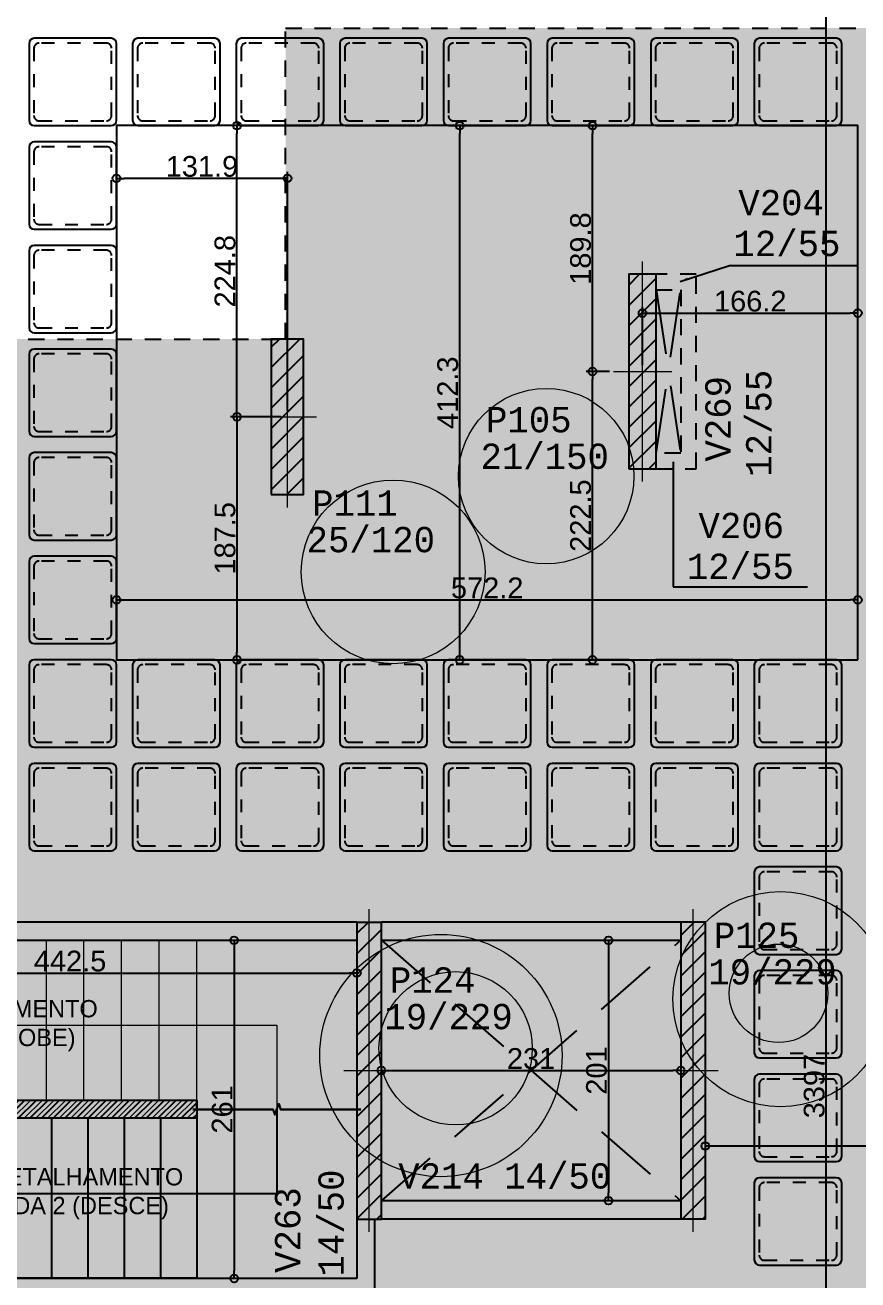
# Model space of a CAD drawing. Header units: millimetres. Extents: x -967 to 563, y -1588 to 506.
# Drawn here: x 69.31 to 75.73, y -245.6 to -235.92 of the extents above; entities that cross this region are included whole.
import ezdxf

# ---------------------------------------------------------------- set-up
doc = ezdxf.new("R2010")
doc.units = ezdxf.units.MM
for name, pattern in [('347-XXXX-ARQ-BASE-019-TÉRREO$0$HIDDEN2', [0.1875, 0.125, -0.0625]), ('ESTILO_TQS_0001', [1, 0.7, -0.3]), ('HIDDEN2', [0.1875, 0.125, -0.0625]), ('TRAZO_HUECO', [0.75, 0.5, -0.25])]:
    doc.linetypes.add(name, pattern=pattern)
for name, color, linetype in [('1', 5, 'Continuous'), ('11', 7, 'Continuous'), ('12', 4, 'Continuous'), ('208', 13, 'Continuous'), ('241', 7, 'TRAZO_HUECO'), ('251', 5, 'Continuous'), ('252', 153, 'ESTILO_TQS_0001'), ('3', 2, 'Continuous'), ('347-XXXX-ARQ-BASE-013-IMPLANTAÇÃO$0$_XREF-ARQ', 7, 'Continuous'), ('347-XXXX-ARQ-BASE-019-TÉRREO$0$AR-PRJ', 11, '347-XXXX-ARQ-BASE-019-TÉRREO$0$HIDDEN2'), ('8', 7, 'Continuous'), ('9', 7, 'Continuous'), ('A_htc_alv', 7, 'Continuous'), ('COTAS', 1, 'Continuous')]:
    doc.layers.add(name, color=color, linetype=linetype)
for name, color, linetype, lineweight in [('ESC_DEGRAU', 2, 'Continuous', 0), ('PILAR_EIXOS', 1, 'Continuous', 0), ('PILAR_HACH', 4, 'Continuous', 0)]:
    doc.layers.add(name, color=color, linetype=linetype, lineweight=lineweight)
doc.styles.add('ARIAL', font='arial.ttf')
doc.styles.add('CYPETXT_romans', font='arial.ttf', dxfattribs={"height": 0.2})
doc.styles.add('TQS_LUCIDA_CONSOLE', font='lucon.TTF')
doc.dimstyles.new('AVILLA 100 2', dxfattribs={"dimtxt": 0.16, "dimasz": 0.06, "dimexe": 0.05, "dimexo": 0.05, "dimgap": 0.01, "dimtad": 3, "dimdec": 1, "dimlfac": 100, "dimzin": 9, "dimdsep": 46, "dimtxsty": 'ARIAL', "dimblk": 'ORIGIN', "dimcen": 1.5, "dimclrd": 10, "dimclre": 10, "dimclrt": 7, "dimadec": 0, "dimazin": 0, "dimtfac": 1, "dimtdec": 1, "dimtmove": 0, "dimatfit": 1, "dimfxl": 1, "dimarcsym": 0})
pattern_1 = [(45, (585.15059, -196.08026), (-0.07857724, 0.07857724), [])]

# ---------------------------------------------------------------- blocks, each defined once
blk = doc.blocks.new('ENCHIMENTO_PISO TERREO')
h = blk.add_hatch(color=9)
h.dxf.hatch_style = 1
h.paths.add_polyline_path([(27.7, 0.14), (27.7, 0.75), (31.15, 0.75), (31.15, 5.14), (24.8495, 5.14), (24.8495, 7.04), (12.06, 7.04), (12.06, 4.64), (4, 4.64), (4, 7.04), (-8.79, 7.04), (-8.7905, 5.14), (-15.09, 5.14), (-15.09, 0.75), (-11.64, 0.75), (-11.64, 0.17), (-11.64, -2.71), (-15.09, -2.71), (-15.09, -9.5), (-8.39, -9.5), (-8.39, -11), (1.35, -11), (1.35, -10.25), (14.71, -10.25), (14.71, -11), (24.45, -11), (24.45, -9.5), (31.15, -9.5), (31.15, -5.11), (27.7, -5.11)])
at = {"layer": '347-XXXX-ARQ-BASE-019-TÉRREO$0$AR-PRJ', "color": 9}
blk.add_lwpolyline([(-11.64, 0.17), (-11.64, 0.75), (-15.09, 0.75), (-15.09, 5.14), (-8.7905, 5.14), (-8.79, 7.04), (4, 7.04), (4, 4.64), (12.06, 4.64), (12.06, 7.04), (24.8495, 7.04)], dxfattribs=at)
blk = doc.blocks.new('ESCADA 2 (DESCE)')
at = {"layer": 'COTAS', "linetype": 'Continuous'}
h = blk.add_hatch(dxfattribs=at)
h.set_pattern_fill('ANSI31', color=8, scale=0.02)
h.set_pattern_definition([(45, (2272.60032, 1511.056013), (-0.04490128, 0.04490128), [])])
h.paths.add_polyline_path([(2313.6961, 1482.134), (2316.8861, 1482.134), (2316.8861, 1481.994), (2313.6961, 1481.994)])
at = {"layer": 'COTAS', "color": 8, "linetype": 'Continuous'}
for p, q in [((2316.8861, 1482.064), (2316.8861, 1482.134)), ((2316.8861, 1482.064), (2316.8861, 1480.759)), ((2314.9261, 1481.994), (2314.9261, 1480.759)), ((2315.2061, 1481.994), (2315.2061, 1480.759)), ((2315.4861, 1481.994), (2315.4861, 1480.759)), ((2315.7661, 1481.994), (2315.7661, 1480.759)), ((2316.0461, 1481.994), (2316.0461, 1480.759)), ((2316.3261, 1481.994), (2316.3261, 1480.759)), ((2316.6061, 1481.994), (2316.6061, 1480.759)), ((2314.2761, 1480.759), (2314.9261, 1480.759)), ((2316.8861, 1480.759), (2314.9261, 1480.759)), ((2316.8861, 1480.759), (2318.1211, 1480.759))]:
    blk.add_line(p, q, dxfattribs=at)
for points in [[(2313.6961, 1482.134), (2316.8861, 1482.134), (2316.8861, 1481.994), (2313.6961, 1481.994)], [(2313.7861, 1481.3665), (2313.6961, 1481.4115), (2313.7861, 1481.4565), (2313.7861, 1481.3665)]]:
    blk.add_lwpolyline(points, close=True, dxfattribs=at)
for points in [[(2317.5036, 1482.064), (2317.5036, 1481.4115), (2316.8861, 1481.4115), (2314.9261, 1481.4115), (2314.6011, 1481.4115), (2313.7861, 1481.4115)], [(2316.8561, 1482.064), (2317.4736, 1482.064), (2317.4886, 1482.0228), (2317.5186, 1482.1052), (2317.5336, 1482.064), (2318.1511, 1482.064)]]:
    blk.add_lwpolyline(points, dxfattribs=at)
at = {"color": 8, "insert": (2314.5614, 1481.6092), "char_height": 0.133333, "width": 2.524322, "attachment_point": 1, "rotation": 360, "style": 'CYPETXT_romans'}
blk.add_mtext('\\pxqc;{\\W0.975;VER DETALHAMENTO\\PESCADA 2 (DESCE)}', dxfattribs=at)
blk = doc.blocks.new('ESCADA 3 (SOBE)')
at = {"layer": 'ESC_DEGRAU'}
h = blk.add_hatch(dxfattribs=at)
h.set_pattern_fill('ANSI31', color=8, scale=0.02)
h.set_pattern_definition([(45, (2283.11007, 1511.101934), (-0.04490128, 0.04490128), [])])
h.paths.add_polyline_path([(2324.2059, 1482.18), (2327.3959, 1482.18), (2327.3959, 1482.04), (2324.2059, 1482.04)])
at = {"layer": 'COTAS', "color": 8, "linetype": 'Continuous'}
blk.add_line((2328.6309, 1483.415), (2327.3959, 1483.415), dxfattribs=at)
blk.add_lwpolyline([(2327.3659, 1482.11), (2327.9834, 1482.11), (2327.9984, 1482.0687), (2328.0284, 1482.1512), (2328.0434, 1482.11), (2328.6609, 1482.11)], dxfattribs=at)
at = {"layer": 'ESC_DEGRAU', "color": 8}
for p, q in [((2324.2059, 1483.415), (2327.3959, 1483.415)), ((2324.4959, 1482.18), (2324.4959, 1483.415)), ((2324.7859, 1482.18), (2324.7859, 1483.415)), ((2325.0759, 1482.18), (2325.0759, 1483.415)), ((2325.3659, 1482.18), (2325.3659, 1483.415)), ((2325.6559, 1482.18), (2325.6559, 1483.415)), ((2325.9459, 1482.18), (2325.9459, 1483.415)), ((2326.2359, 1482.18), (2326.2359, 1483.415)), ((2326.5259, 1482.18), (2326.5259, 1483.415)), ((2326.8159, 1482.18), (2326.8159, 1483.415)), ((2327.1059, 1482.18), (2327.1059, 1483.415)), ((2327.3959, 1482.11), (2327.3959, 1483.415)), ((2327.3959, 1482.11), (2327.3959, 1482.04))]:
    blk.add_line(p, q, dxfattribs=at)
blk.add_lwpolyline([(2324.2559, 1482.7625), (2327.3959, 1482.7625), (2328.0134, 1482.7625), (2328.0134, 1482.11)], dxfattribs=at)
blk.add_lwpolyline([(2324.2059, 1482.18), (2327.3959, 1482.18), (2327.3959, 1482.04), (2324.2059, 1482.04)], close=True, dxfattribs=at)
blk.add_arc((2324.2059, 1482.7625), 0.05, 270, 90, dxfattribs=at)
at = {"layer": 'ESC_DEGRAU', "color": 8, "insert": (2324.4114, 1482.9553), "char_height": 0.133333, "width": 2.524322, "attachment_point": 1, "rotation": 360, "style": 'CYPETXT_romans'}
blk.add_mtext('\\pxqc;{\\W0.975;VER DETALHAMENTO\\PESCADA 3 (SOBE)}', dxfattribs=at)
blk = doc.blocks.new('_VAONER063700637000750007500')
at = {"layer": '251', "color": 8}
for p, q in [((-33.725, 29.725), (-33.725, -29.725)), ((29.725, 33.725), (-29.725, 33.725)), ((33.725, -29.725), (33.725, 29.725)), ((-29.725, -33.725), (29.725, -33.725))]:
    blk.add_line(p, q, dxfattribs=at)
for centre, start, end in [((-29.725, 29.725), 90, 180), ((29.725, 29.725), 0, 90), ((-29.725, -29.725), 180, 270), ((29.725, -29.725), 270, 0)]:
    blk.add_arc(centre, 4, start, end, dxfattribs=at)
at = {"layer": '252', "color": 8}
for p, q in [((25.975, 29.975), (-25.975, 29.975)), ((-29.975, 25.975), (-29.975, -25.975)), ((29.975, -25.975), (29.975, 25.975)), ((-25.975, -29.975), (25.975, -29.975))]:
    blk.add_line(p, q, dxfattribs=at)
for centre, start, end in [((-25.975, 25.975), 90, 180), ((25.975, 25.975), 0, 90), ((-25.975, -25.975), 180, 270), ((25.975, -25.975), 270, 0)]:
    blk.add_arc(centre, 4, start, end, dxfattribs=at)
blk = doc.blocks.new('NERVURADA TÉRREO 1 MODELO 2 (LO) R0')
at = {"layer": '208', "xscale": 0.01, "yscale": 0.01, "zscale": 0.01}
for p in [(741.8475, -749.525), (742.647, -749.525), (743.4465, -749.525), (744.246, -749.525), (745.0455, -749.525), (745.845, -749.525), (746.6445, -749.525), (747.444, -749.525), (741.8475, -750.3245), (741.8475, -751.124), (741.8475, -751.9235), (741.8475, -752.723), (741.8475, -753.5225), (741.8475, -754.322), (742.647, -754.322), (743.4465, -754.322), (744.246, -754.322), (745.0455, -754.322), (745.845, -754.322), (746.6445, -754.322), (747.444, -754.322), (741.8475, -755.1215), (742.647, -755.1215), (743.4465, -755.1215), (744.246, -755.1215), (745.0455, -755.1215), (745.845, -755.1215), (746.6445, -755.1215), (747.444, -755.1215), (747.444, -755.921), (747.444, -756.7205), (747.444, -757.52), (747.444, -758.3195)]:
    blk.add_blockref('_VAONER063700637000750007500', p, dxfattribs=at)
blk = doc.blocks.new('_Origin')
at = {"color": 0, "linetype": 'ByBlock', "lineweight": -2}
blk.add_line((0, 0), (-1, 0), dxfattribs=at)
blk.add_circle((0, 0), 0.5, dxfattribs=at)
blk = doc.blocks.new('Eixos do pilar')
at = {"layer": 'PILAR_EIXOS'}
for p, q in [((0, -0.5), (0, 0.5)), ((-0.5, 0), (0.5, 0))]:
    blk.add_line(p, q, dxfattribs=at)
blk = doc.blocks.new('*D484')
at = {"layer": 'COTAS', "color": 10, "linetype": 'ByBlock', "lineweight": -2, "transparency": 16777216}
for p, q in [((852.6192, -582.2901), (851.4197, -582.2901)), ((852.6792, -584.0804), (852.6792, -582.2401))]:
    blk.add_line(p, q, dxfattribs=at)
at = {"layer": 'Defpoints', "color": 0, "linetype": 'ByBlock', "transparency": 16777216}
for p in [(851.3597, -582.2901), (851.3597, -582.2901), (852.6792, -584.1304)]:
    blk.add_point(p, dxfattribs=at)
at = {"layer": 'COTAS', "color": 10, "linetype": 'ByBlock', "lineweight": -2, "transparency": 16777216, "xscale": 0.06, "yscale": 0.06, "zscale": 0.06, "rotation": 180}
blk.add_blockref('_Origin', (851.3597, -582.2901), dxfattribs=at)
at = {"layer": 'COTAS', "color": 10, "linetype": 'ByBlock', "lineweight": -2, "transparency": 16777216, "xscale": 0.06, "yscale": 0.06, "zscale": 0.06}
blk.add_blockref('_Origin', (852.6792, -582.2901), dxfattribs=at)
at = {"layer": 'COTAS', "color": 7, "linetype": 'ByBlock', "transparency": 16777216, "insert": (852.0195, -582.1984), "char_height": 0.16, "attachment_point": 5, "style": 'ARIAL'}
blk.add_mtext('131.9', dxfattribs=at)
blk = doc.blocks.new('*D485')
at = {"layer": 'COTAS', "color": 10, "linetype": 'ByBlock', "lineweight": -2, "transparency": 16777216}
for p, q in [((855.4196, -583.7304), (855.4196, -583.28)), ((855.4796, -583.33), (857.0212, -583.33))]:
    blk.add_line(p, q, dxfattribs=at)
at = {"layer": 'Defpoints', "color": 0, "linetype": 'ByBlock', "transparency": 16777216}
for p in [(857.0812, -583.33), (857.0812, -583.33), (855.4196, -583.7804)]:
    blk.add_point(p, dxfattribs=at)
at = {"layer": 'COTAS', "color": 10, "linetype": 'ByBlock', "lineweight": -2, "transparency": 16777216, "xscale": 0.06, "yscale": 0.06, "zscale": 0.06, "rotation": 180}
blk.add_blockref('_Origin', (855.4196, -583.33), dxfattribs=at)
at = {"layer": 'COTAS', "color": 10, "linetype": 'ByBlock', "lineweight": -2, "transparency": 16777216, "xscale": 0.06, "yscale": 0.06, "zscale": 0.06}
blk.add_blockref('_Origin', (857.0812, -583.33), dxfattribs=at)
at = {"layer": 'COTAS', "color": 7, "linetype": 'ByBlock', "transparency": 16777216, "insert": (856.2504, -583.2383), "char_height": 0.16, "attachment_point": 5, "style": 'ARIAL'}
blk.add_mtext('166.2', dxfattribs=at)
blk = doc.blocks.new('*D486')
at = {"layer": 'COTAS', "color": 10, "linetype": 'ByBlock', "lineweight": -2, "transparency": 16777216}
for p, q in [((852.6292, -584.1304), (852.2394, -584.1304)), ((852.2894, -584.1904), (852.2894, -585.9454)), ((851.872, -586.0054), (852.3394, -586.0054))]:
    blk.add_line(p, q, dxfattribs=at)
at = {"layer": 'Defpoints', "color": 0, "linetype": 'ByBlock', "transparency": 16777216}
for p in [(852.6792, -584.1304), (851.822, -586.0054), (852.2894, -586.0054)]:
    blk.add_point(p, dxfattribs=at)
at = {"layer": 'COTAS', "color": 10, "linetype": 'ByBlock', "lineweight": -2, "transparency": 16777216, "xscale": 0.06, "yscale": 0.06, "zscale": 0.06}
for p, rotation in [((852.2894, -584.1304), 90), ((852.2894, -586.0054), 270)]:
    blk.add_blockref('_Origin', p, dxfattribs=dict(at, rotation=rotation))
at = {"layer": 'COTAS', "color": 7, "linetype": 'ByBlock', "transparency": 16777216, "insert": (852.1977, -585.0679), "char_height": 0.16, "attachment_point": 5, "rotation": 90, "style": 'ARIAL'}
blk.add_mtext('187.5', dxfattribs=at)
blk = doc.blocks.new('*D487')
at = {"layer": 'COTAS', "color": 10, "linetype": 'ByBlock', "lineweight": -2, "transparency": 16777216}
for p, q in [((852.2715, -581.8828), (852.2394, -581.8828)), ((852.2894, -584.0704), (852.2894, -581.9428)), ((852.6292, -584.1304), (852.2394, -584.1304))]:
    blk.add_line(p, q, dxfattribs=at)
at = {"layer": 'Defpoints', "color": 0, "linetype": 'ByBlock', "transparency": 16777216}
for p in [(852.2894, -581.8828), (852.3215, -581.8828), (852.6792, -584.1304)]:
    blk.add_point(p, dxfattribs=at)
at = {"layer": 'COTAS', "color": 10, "linetype": 'ByBlock', "lineweight": -2, "transparency": 16777216, "xscale": 0.06, "yscale": 0.06, "zscale": 0.06}
for p, rotation in [((852.2894, -581.8828), 90), ((852.2894, -584.1304), 270)]:
    blk.add_blockref('_Origin', p, dxfattribs=dict(at, rotation=rotation))
at = {"layer": 'COTAS', "color": 7, "linetype": 'ByBlock', "transparency": 16777216, "insert": (852.1977, -583.0066), "char_height": 0.16, "attachment_point": 5, "rotation": 90, "style": 'ARIAL'}
blk.add_mtext('224.8', dxfattribs=at)
blk = doc.blocks.new('*D488')
at = {"layer": 'COTAS', "color": 10, "linetype": 'ByBlock', "lineweight": -2, "transparency": 16777216}
for p, q in [((855.1642, -583.7804), (854.9835, -583.7804)), ((855.0335, -585.9454), (855.0335, -583.8404)), ((855.07, -586.0054), (855.0835, -586.0054))]:
    blk.add_line(p, q, dxfattribs=at)
at = {"layer": 'Defpoints', "color": 0, "linetype": 'ByBlock', "transparency": 16777216}
for p in [(855.0335, -583.7804), (855.2142, -583.7804), (855.02, -586.0054)]:
    blk.add_point(p, dxfattribs=at)
at = {"layer": 'COTAS', "color": 10, "linetype": 'ByBlock', "lineweight": -2, "transparency": 16777216, "xscale": 0.06, "yscale": 0.06, "zscale": 0.06}
for p, rotation in [((855.0335, -583.7804), 90), ((855.0335, -586.0054), 270)]:
    blk.add_blockref('_Origin', p, dxfattribs=dict(at, rotation=rotation))
at = {"layer": 'COTAS', "color": 7, "linetype": 'ByBlock', "transparency": 16777216, "insert": (854.9418, -584.8929), "char_height": 0.16, "attachment_point": 5, "rotation": 90, "style": 'ARIAL'}
blk.add_mtext('222.5', dxfattribs=at)
blk = doc.blocks.new('*D489')
at = {"layer": 'COTAS', "color": 10, "linetype": 'ByBlock', "lineweight": -2, "transparency": 16777216}
for p, q in [((855.0335, -583.7204), (855.0335, -581.9429)), ((855.07, -581.8829), (855.0835, -581.8829)), ((855.1642, -583.7804), (854.9835, -583.7804))]:
    blk.add_line(p, q, dxfattribs=at)
at = {"layer": 'Defpoints', "color": 0, "linetype": 'ByBlock', "transparency": 16777216}
for p in [(855.02, -581.8829), (855.0335, -581.8829), (855.2142, -583.7804)]:
    blk.add_point(p, dxfattribs=at)
at = {"layer": 'COTAS', "color": 10, "linetype": 'ByBlock', "lineweight": -2, "transparency": 16777216, "xscale": 0.06, "yscale": 0.06, "zscale": 0.06}
for p, rotation in [((855.0335, -581.8829), 90), ((855.0335, -583.7804), 270)]:
    blk.add_blockref('_Origin', p, dxfattribs=dict(at, rotation=rotation))
at = {"layer": 'COTAS', "color": 7, "linetype": 'ByBlock', "transparency": 16777216, "insert": (854.9418, -582.8316), "char_height": 0.16, "attachment_point": 5, "rotation": 90, "style": 'ARIAL'}
blk.add_mtext('189.8', dxfattribs=at)
blk = doc.blocks.new('*D490')
at = {"layer": 'COTAS', "color": 10, "linetype": 'ByBlock', "lineweight": -2, "transparency": 16777216}
blk.add_line((851.4197, -585.5431), (857.0212, -585.5431), dxfattribs=at)
at = {"layer": 'Defpoints', "color": 0, "linetype": 'ByBlock', "transparency": 16777216}
for p in [(851.3597, -585.5431), (857.0812, -585.5431), (857.0812, -585.5431)]:
    blk.add_point(p, dxfattribs=at)
at = {"layer": 'COTAS', "color": 10, "linetype": 'ByBlock', "lineweight": -2, "transparency": 16777216, "xscale": 0.06, "yscale": 0.06, "zscale": 0.06, "rotation": 180}
blk.add_blockref('_Origin', (851.3597, -585.5431), dxfattribs=at)
at = {"layer": 'COTAS', "color": 10, "linetype": 'ByBlock', "lineweight": -2, "transparency": 16777216, "xscale": 0.06, "yscale": 0.06, "zscale": 0.06}
blk.add_blockref('_Origin', (857.0812, -585.5431), dxfattribs=at)
at = {"layer": 'COTAS', "color": 7, "linetype": 'ByBlock', "transparency": 16777216, "insert": (854.2205, -585.4514), "char_height": 0.16, "attachment_point": 5, "style": 'ARIAL'}
blk.add_mtext('572.2', dxfattribs=at)
blk = doc.blocks.new('*D491')
at = {"layer": 'COTAS', "color": 10, "linetype": 'ByBlock', "lineweight": -2, "transparency": 16777216}
for p, q in [((853.9505, -581.8829), (854.0583, -581.8829)), ((854.0083, -585.9454), (854.0083, -581.9429)), ((853.9505, -586.0054), (854.0583, -586.0054))]:
    blk.add_line(p, q, dxfattribs=at)
at = {"layer": 'Defpoints', "color": 0, "linetype": 'ByBlock', "transparency": 16777216}
for p in [(853.9005, -581.8829), (854.0083, -581.8829), (853.9005, -586.0054)]:
    blk.add_point(p, dxfattribs=at)
at = {"layer": 'COTAS', "color": 10, "linetype": 'ByBlock', "lineweight": -2, "transparency": 16777216, "xscale": 0.06, "yscale": 0.06, "zscale": 0.06}
for p, rotation in [((854.0083, -581.8829), 90), ((854.0083, -586.0054), 270)]:
    blk.add_blockref('_Origin', p, dxfattribs=dict(at, rotation=rotation))
at = {"layer": 'COTAS', "color": 7, "linetype": 'ByBlock', "transparency": 16777216, "insert": (853.9165, -583.9441), "char_height": 0.16, "attachment_point": 5, "rotation": 90, "style": 'ARIAL'}
blk.add_mtext('412.3', dxfattribs=at)
blk = doc.blocks.new('*D779')
at = {"layer": 'COTAS', "color": 10, "linetype": 'ByBlock', "lineweight": -2, "transparency": 16777216}
blk.add_line((855.9642, -589.7574), (881.9142, -589.7574), dxfattribs=at)
at = {"layer": 'Defpoints', "color": 0, "linetype": 'ByBlock', "transparency": 16777216}
for p in [(855.9042, -589.7574), (881.9742, -589.7574), (881.9742, -589.7574)]:
    blk.add_point(p, dxfattribs=at)
at = {"layer": 'COTAS', "color": 10, "linetype": 'ByBlock', "lineweight": -2, "transparency": 16777216, "xscale": 0.06, "yscale": 0.06, "zscale": 0.06, "rotation": 180}
blk.add_blockref('_Origin', (855.9042, -589.7574), dxfattribs=at)
at = {"layer": 'COTAS', "color": 10, "linetype": 'ByBlock', "lineweight": -2, "transparency": 16777216, "xscale": 0.06, "yscale": 0.06, "zscale": 0.06}
blk.add_blockref('_Origin', (881.9742, -589.7574), dxfattribs=at)
at = {"layer": 'COTAS', "color": 7, "linetype": 'ByBlock', "transparency": 16777216, "insert": (868.9392, -589.6657), "char_height": 0.16, "attachment_point": 5, "style": 'ARIAL'}
blk.add_mtext('2607', dxfattribs=at)
blk = doc.blocks.new('*D787')
at = {"layer": 'COTAS', "color": 10, "linetype": 'ByBlock', "lineweight": -2, "transparency": 16777216}
blk.add_line((856.8365, -606.2204), (856.8365, -572.3704), dxfattribs=at)
at = {"layer": 'Defpoints', "color": 0, "linetype": 'ByBlock', "transparency": 16777216}
for p in [(856.8365, -572.3104), (856.8365, -572.3104), (856.8365, -606.2804)]:
    blk.add_point(p, dxfattribs=at)
at = {"layer": 'COTAS', "color": 10, "linetype": 'ByBlock', "lineweight": -2, "transparency": 16777216, "xscale": 0.06, "yscale": 0.06, "zscale": 0.06}
for p, rotation in [((856.8365, -572.3104), 90), ((856.8365, -606.2804), 270)]:
    blk.add_blockref('_Origin', p, dxfattribs=dict(at, rotation=rotation))
at = {"layer": 'COTAS', "color": 7, "linetype": 'ByBlock', "transparency": 16777216, "insert": (856.7447, -589.2954), "char_height": 0.16, "attachment_point": 5, "rotation": 90, "style": 'ARIAL'}
blk.add_mtext('3397', dxfattribs=at)
blk = doc.blocks.new('*D605')
at = {"layer": 'COTAS', "color": 10, "linetype": 'ByBlock', "lineweight": -2, "transparency": 16777216}
blk.add_line((848.8492, -588.4232), (853.1542, -588.4232), dxfattribs=at)
at = {"layer": 'Defpoints', "color": 0, "linetype": 'ByBlock', "transparency": 16777216}
for p in [(848.7892, -588.4232), (853.2142, -588.4232), (853.2142, -588.4232)]:
    blk.add_point(p, dxfattribs=at)
at = {"layer": 'COTAS', "color": 10, "linetype": 'ByBlock', "lineweight": -2, "transparency": 16777216, "xscale": 0.06, "yscale": 0.06, "zscale": 0.06, "rotation": 180}
blk.add_blockref('_Origin', (848.7892, -588.4232), dxfattribs=at)
at = {"layer": 'COTAS', "color": 10, "linetype": 'ByBlock', "lineweight": -2, "transparency": 16777216, "xscale": 0.06, "yscale": 0.06, "zscale": 0.06}
blk.add_blockref('_Origin', (853.2142, -588.4232), dxfattribs=at)
at = {"layer": 'COTAS', "color": 7, "linetype": 'ByBlock', "transparency": 16777216, "insert": (851.0017, -588.3315), "char_height": 0.16, "attachment_point": 5, "style": 'ARIAL'}
blk.add_mtext('442.5', dxfattribs=at)
blk = doc.blocks.new('*D606')
at = {"layer": 'COTAS', "color": 10, "linetype": 'ByBlock', "lineweight": -2, "transparency": 16777216}
blk.add_line((852.2679, -588.2304), (852.2679, -590.7204), dxfattribs=at)
at = {"layer": 'Defpoints', "color": 0, "linetype": 'ByBlock', "transparency": 16777216}
for p in [(852.2679, -588.1704), (852.2679, -590.7804), (852.2679, -590.7804)]:
    blk.add_point(p, dxfattribs=at)
at = {"layer": 'COTAS', "color": 10, "linetype": 'ByBlock', "lineweight": -2, "transparency": 16777216, "xscale": 0.06, "yscale": 0.06, "zscale": 0.06}
for p, rotation in [((852.2679, -588.1704), 90), ((852.2679, -590.7804), 270)]:
    blk.add_blockref('_Origin', p, dxfattribs=dict(at, rotation=rotation))
at = {"layer": 'COTAS', "color": 7, "linetype": 'ByBlock', "transparency": 16777216, "insert": (852.1762, -589.4754), "char_height": 0.16, "attachment_point": 5, "rotation": 90, "style": 'ARIAL'}
blk.add_mtext('261', dxfattribs=at)
blk = doc.blocks.new('*D607')
at = {"layer": 'COTAS', "color": 10, "linetype": 'ByBlock', "lineweight": -2, "transparency": 16777216}
blk.add_line((853.4642, -589.1754), (855.6542, -589.1754), dxfattribs=at)
at = {"layer": 'Defpoints', "color": 0, "linetype": 'ByBlock', "transparency": 16777216}
for p in [(853.4042, -589.1754), (855.7142, -589.1754), (855.7142, -589.1754)]:
    blk.add_point(p, dxfattribs=at)
at = {"layer": 'COTAS', "color": 10, "linetype": 'ByBlock', "lineweight": -2, "transparency": 16777216, "xscale": 0.06, "yscale": 0.06, "zscale": 0.06, "rotation": 180}
blk.add_blockref('_Origin', (853.4042, -589.1754), dxfattribs=at)
at = {"layer": 'COTAS', "color": 10, "linetype": 'ByBlock', "lineweight": -2, "transparency": 16777216, "xscale": 0.06, "yscale": 0.06, "zscale": 0.06}
blk.add_blockref('_Origin', (855.7142, -589.1754), dxfattribs=at)
at = {"layer": 'COTAS', "color": 7, "linetype": 'ByBlock', "transparency": 16777216, "insert": (854.5592, -589.0836), "char_height": 0.16, "attachment_point": 5, "style": 'ARIAL'}
blk.add_mtext('231', dxfattribs=at)
blk = doc.blocks.new('*D608')
at = {"layer": 'COTAS', "color": 10, "linetype": 'ByBlock', "lineweight": -2, "transparency": 16777216}
blk.add_line((855.1566, -588.2304), (855.1566, -590.1204), dxfattribs=at)
at = {"layer": 'Defpoints', "color": 0, "linetype": 'ByBlock', "transparency": 16777216}
for p in [(855.1566, -588.1704), (855.1566, -590.1804), (855.1566, -590.1804)]:
    blk.add_point(p, dxfattribs=at)
at = {"layer": 'COTAS', "color": 10, "linetype": 'ByBlock', "lineweight": -2, "transparency": 16777216, "xscale": 0.06, "yscale": 0.06, "zscale": 0.06}
for p, rotation in [((855.1566, -588.1704), 90), ((855.1566, -590.1804), 270)]:
    blk.add_blockref('_Origin', p, dxfattribs=dict(at, rotation=rotation))
at = {"layer": 'COTAS', "color": 7, "linetype": 'ByBlock', "transparency": 16777216, "insert": (855.0649, -589.1754), "char_height": 0.16, "attachment_point": 5, "rotation": 90, "style": 'ARIAL'}
blk.add_mtext('201', dxfattribs=at)
blk = doc.blocks.new('COTAS TÉRREO (LO) R0')
at = {"layer": 'COTAS', "linetype": 'ByBlock'}
for base, p1, p2, picture, middle in [((856.8365, -572.3104), (856.8365, -606.2804), (856.8365, -572.3104), '*D787', (856.7447, -589.2954)), ((852.2894, -581.8828), (852.6792, -584.1304), (852.3215, -581.8828), '*D487', (852.1977, -583.0066)), ((854.0082917275, -581.8828861131), (853.9004784731, -586.0053861131), (853.9004784731, -581.8828861131), '*D491', (853.9165454792, -583.9441361131)), ((855.0335275688, -581.8828861131), (855.2142448012, -583.7803861132), (855.0199948043, -581.8828861131), '*D489', (854.9418358908, -582.8316361132)), ((855.0335, -583.7804), (855.02, -586.0054), (855.2142, -583.7804), '*D488', (854.9418, -584.8929)), ((852.2894, -586.0054), (852.6792, -584.1304), (851.822, -586.0054), '*D486', (852.1977, -585.0679)), ((852.2679, -590.7804), (852.2679, -588.1704), (852.2679, -590.7804), '*D606', (852.1762, -589.4754)), ((855.1566, -590.1804), (855.1566, -588.1704), (855.1566, -590.1804), '*D608', (855.0649, -589.1754))]:
    dim = blk.add_linear_dim(base=base, p1=p1, p2=p2, angle=90, dimstyle='AVILLA 100 2', dxfattribs=at)
    dim.commit()
    dim.dimension.update_dxf_attribs({"geometry": picture, "text_midpoint": middle})
for base, p1, p2, picture, middle in [((851.359744804, -582.290119609), (852.679244801, -584.130386113), (851.359744804, -582.290119609), '*D484', (852.019494803, -582.19837336)), ((857.0812, -583.33), (855.4196, -583.7804), (857.0812, -583.33), '*D485', (856.2504, -583.2383)), ((857.0812448043, -585.5431361131), (851.3597448043, -585.5431361131), (857.0812448043, -585.5431361131), '*D490', (854.2204948043, -585.4514444351)), ((853.2142, -588.4232), (848.7892, -588.4232), (853.2142, -588.4232), '*D605', (851.0017, -588.3315)), ((855.7142, -589.1754), (853.4042, -589.1754), (855.7142, -589.1754), '*D607', (854.5592, -589.0836)), ((881.9742, -589.7574), (855.9042, -589.7574), (881.9742, -589.7574), '*D779', (868.9392, -589.6657))]:
    dim = blk.add_linear_dim(base=base, p1=p1, p2=p2, dimstyle='AVILLA 100 2', dxfattribs=at)
    dim.commit()
    dim.dimension.update_dxf_attribs({"geometry": picture, "text_midpoint": middle})

msp = doc.modelspace()

# ---------------------------------------------------------------- hatches: boundary and pattern name
at = {"linetype": 'ByBlock'}
h = msp.add_hatch(dxfattribs=at)
h.set_pattern_fill('ANSI31', color=4, scale=0.035)
h.set_pattern_definition([(45, (-781.34853, 45.18825), (-0.078577241, 0.078577241), [])])
h.paths.add_polyline_path([(73.9657, -239.3421), (74.1757, -239.3421), (74.1757, -237.8421), (73.9657, -237.8421)])
h = msp.add_hatch(dxfattribs=at)
h.set_pattern_fill('ANSI31', color=4, scale=0.035)
h.set_pattern_definition(pattern_1)
h.paths.add_polyline_path([(71.2057, -239.5421), (71.4557, -239.5421), (71.4557, -238.3421), (71.2057, -238.3421)])
h = msp.add_hatch(dxfattribs=at)
h.set_pattern_fill('ANSI31', color=4, scale=0.035)
h.set_pattern_definition(pattern_1)
h.paths.add_polyline_path([(71.8657, -245.1335), (72.0557, -245.1335), (72.0557, -242.8435), (71.8657, -242.8435)])
h = msp.add_hatch(dxfattribs=at)
h.set_pattern_fill('ANSI31', color=4, scale=0.035)
h.set_pattern_definition(pattern_1)
h.paths.add_polyline_path([(74.3657, -245.1321), (74.5557, -245.1321), (74.5557, -242.8421), (74.3657, -242.8421)])
at = {"layer": 'A_htc_alv', "linetype": 'ByBlock'}
h = msp.add_hatch(color=60, dxfattribs=at)
h.dxf.hatch_style = 1
h.paths.add_polyline_path([(74.4857, -237.8421), (74.1757, -237.8421), (74.1757, -237.9621), (74.3657, -237.9621), (74.3657, -239.2221), (74.1757, -239.2221), (74.1757, -239.3421), (74.4857, -239.3421)])

# ---------------------------------------------------------------- linework, layer by layer
at = {"layer": '1'}
for points in [[(75.7327, -240.8171), (75.7327, -236.6946), (70.0112, -236.6946), (70.0112, -240.8171), (75.7327, -240.8171)], [(71.8657, -242.8421), (67.9507, -242.8421)], [(74.3657, -242.8421), (72.0557, -242.8421)], [(68.0207, -242.9821), (71.8657, -242.9821)], [(72.0557, -242.9821), (74.3657, -242.9821)], [(74.3657, -244.9921), (72.0557, -244.9921)], [(71.8657, -245.1335), (71.8657, -245.5921)], [(72.0057, -245.7321), (72.0057, -245.1335)], [(72.0557, -245.1321), (74.3657, -245.1321)], [(71.8657, -245.5921), (69.1757, -245.5921)]]:
    msp.add_lwpolyline(points, dxfattribs=at)
at = {"layer": '1', "linetype": 'HIDDEN2'}
for points in [[(74.4857, -237.8421), (74.1757, -237.8421)], [(74.4857, -239.3421), (74.4857, -237.8421)], [(74.1757, -237.9621), (74.3657, -237.9621)], [(74.3657, -237.9621), (74.3657, -239.2221)], [(74.3657, -239.2221), (74.1757, -239.2221)], [(74.1757, -239.3421), (74.4857, -239.3421)]]:
    msp.add_lwpolyline(points, dxfattribs=at)
at = {"layer": '241'}
for p, q in [((74.1757, -239.2221), (74.3657, -237.9621)), ((74.1757, -237.9621), (74.3657, -239.2221)), ((72.0557, -244.9921), (74.3657, -242.9821)), ((72.0557, -242.9821), (74.3657, -244.9921))]:
    msp.add_line(p, q, dxfattribs=at)
at = {"layer": '3'}
for points in [[(73.9657, -239.3421), (74.1757, -239.3421), (74.1757, -237.8421), (73.9657, -237.8421), (73.9657, -239.3421)], [(71.2057, -239.5421), (71.4557, -239.5421), (71.4557, -238.3421), (71.2057, -238.3421), (71.2057, -239.5421)], [(71.8657, -245.1335), (72.0557, -245.1335), (72.0557, -242.8435), (71.8657, -242.8435), (71.8657, -245.1335)], [(74.3657, -245.1321), (74.5557, -245.1321), (74.5557, -242.8421), (74.3657, -242.8421), (74.3657, -245.1321)]]:
    msp.add_lwpolyline(points, dxfattribs=at)
at = {"layer": 'PILAR_HACH', "color": 2}
for centre, radius in [((73.3274, -239.3996), 0.6771), ((72.1463, -240.1391), 0.709), ((75.1364, -243.4362), 0.8307), ((72.5154, -243.8715), 0.9349)]:
    msp.add_circle(centre, radius, dxfattribs=at)
at = {"layer": 'PILAR_HACH', "color": 1}
for centre, radius in [((75.1205, -243.3912), 0.3801), ((72.6287, -243.8158), 0.5917)]:
    msp.add_circle(centre, radius, dxfattribs=at)

# ---------------------------------------------------------------- block references
for name, p in [('ESCADA 3 (SOBE)', (-2256.7652, -1726.3984)), ('ESCADA 2 (DESCE)', (-2246.2554, -1726.3498))]:
    msp.add_blockref(name, p)
at = {"layer": '347-XXXX-ARQ-BASE-013-IMPLANTAÇÃO$0$_XREF-ARQ'}
msp.add_blockref('ENCHIMENTO_PISO TERREO', (59.2557, -242.9819), dxfattribs=at)
at = {"layer": 'COTAS', "color": 6, "linetype": 'ByBlock'}
msp.add_blockref('COTAS TÉRREO (LO) R0', (-781.3485, 345.1883), dxfattribs=at)
at = {"layer": 'COTAS', "color": 40, "linetype": 'ByBlock', "true_color": 0xf8d731}
msp.add_blockref('NERVURADA TÉRREO 1 MODELO 2 (LO) R0', (-672.1735, 513.1676), dxfattribs=at)
at = {"layer": 'PILAR_EIXOS'}
for p, xscale, yscale in [((74.071, -238.5921), 0.45, 1.7), ((71.3307, -238.9421), 0.45, 1.4), ((71.9607, -243.9871), 0.39, 2.49), ((74.4607, -243.9871), 0.39, 2.49)]:
    msp.add_blockref('Eixos do pilar', p, dxfattribs=dict(at, xscale=xscale, yscale=yscale))

# ---------------------------------------------------------------- texts
at = {"layer": '11', "linetype": 'Continuous', "style": 'TQS_LUCIDA_CONSOLE'}
for s, p in [('12/55', (74.7722, -237.7011)), ('12/55', (74.4126, -240.1931)), ('14/50', (73.0032, -244.898))]:
    msp.add_text(s, height=0.195, dxfattribs=at).set_placement(p)
for s, p in [('12/55', (75.0653, -239.4046)), ('14/50', (71.7648, -245.5772))]:
    msp.add_text(s, height=0.195, rotation=90, dxfattribs=at).set_placement(p)
at = {"layer": '12', "linetype": 'Continuous', "style": 'TQS_LUCIDA_CONSOLE'}
for s, p in [('21/150', (72.82, -239.3437)), ('25/120', (71.4782, -239.987)), ('19/229', (74.5782, -243.323)), ('19/229', (72.0782, -243.6683))]:
    msp.add_text(s, height=0.195, dxfattribs=at).set_placement(p)
at = {"layer": '8', "linetype": 'Continuous', "style": 'TQS_LUCIDA_CONSOLE'}
for s, p in [('V204', (74.81, -237.3861)), ('V206', (74.5025, -239.8781)), ('V214', (72.1857, -244.898))]:
    msp.add_text(s, height=0.195, dxfattribs=at).set_placement(p)
for s, p in [('V269', (74.7503, -239.2876)), ('V263', (71.4298, -245.5489))]:
    msp.add_text(s, height=0.195, rotation=90, dxfattribs=at).set_placement(p)
at = {"layer": '9', "linetype": 'Continuous', "style": 'TQS_LUCIDA_CONSOLE'}
for s, p in [('P105', (72.8625, -239.0614)), ('P111', (71.5207, -239.7046)), ('P125', (74.6207, -243.0406)), ('P124', (72.1207, -243.3859))]:
    msp.add_text(s, height=0.195, dxfattribs=at).set_placement(p)

# ---------------------------------------------------------------- leaders
at = {"layer": 'COTAS'}
for points in [[(74.3611, -237.8967), (74.7414, -237.7744), (75.738, -237.7744)], [(74.3066, -239.2901), (74.3066, -240.2531), (75.3439, -240.2531)]]:
    msp.add_leader(points, dimstyle='AVILLA 100 2', dxfattribs=at)

doc.saveas('drawing.dxf')
